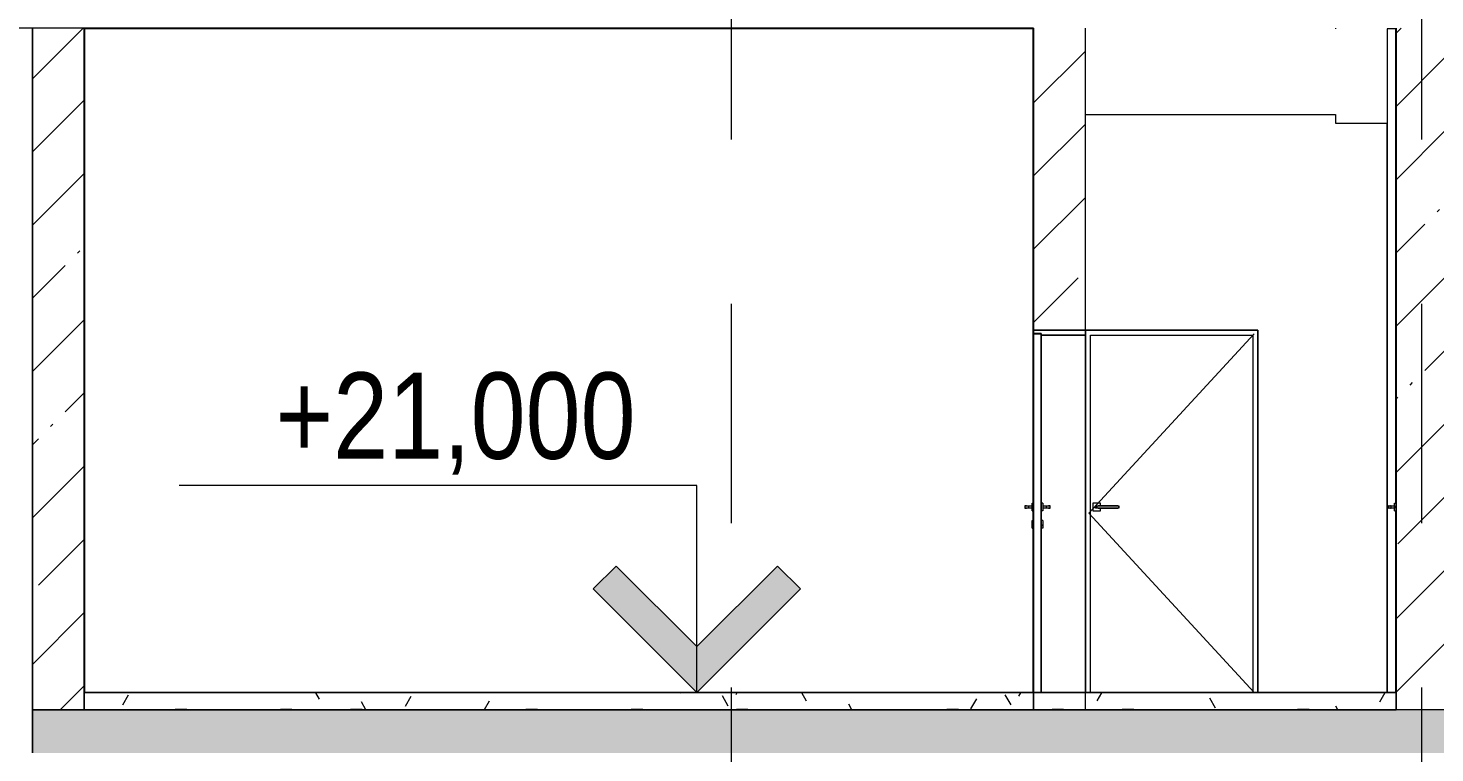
# Model space of a CAD drawing. Header units: millimetres. Extents: x 51154 to 151340, y -24069 to 30962.
# Drawn here: x 73857 to 82007, y 20650 to 24850 of the extents above; entities that cross this region are included whole.
import ezdxf

# ---------------------------------------------------------------- set-up
doc = ezdxf.new("R2010")
doc.units = ezdxf.units.MM
doc.linetypes.add('Осевые', pattern=[6350, 1270, -952.5, 3175, -952.5])
for name, color, linetype, lineweight in [('Высотные отметки', 7, 'Continuous', 9), ('Двери', 7, 'Continuous', 9), ('Каркас несущий', 7, 'Continuous', 9), ('Каркас_Импост', 7, 'Continuous', 9), ('Общие ребра', 7, 'Continuous', 9), ('Основа _2_-1', 7, 'Continuous', 9), ('Отделка 1 _4_-1', 7, 'Continuous', 9), ('Панель', 7, 'Continuous', 9), ('Перекрытия', 7, 'Continuous', 9), ('Стены', 7, 'Continuous', 9), ('Структура _1_', 7, 'Continuous', 18), ('Штриховка разреза-2', 7, 'Continuous', 9), ('Элементы узлов', 7, 'Continuous', 9)]:
    doc.layers.add(name, color=color, linetype=linetype, lineweight=lineweight)
doc.layers.add('Оси-3', color=7, linetype='Осевые', lineweight=9, true_color=0xaaaaaa)
doc.styles.add('Arial Narrow', font='ARIALN.TTF', dxfattribs={"height": 500})
pattern_1 = [(45, (99498.54, 6475), (-424.264, 424.264), [600, -100, 20, -100]), (45, (99498.54, 6899), (-424.264, 424.264), [])]
pattern_2 = [(0, (99498.54, 6475), (812.8, 203.2), [67.056, -542.544, 67.056, -542.544, -3251.2]), (0, (99498.54, 6475), (812.8, 203.2), [-1219.2, 67.056, -1152.144, 67.056, -542.544, -1422.4]), (0, (99498.54, 6475), (812.8, 203.2), [-3048, 67.056, -339.344, 67.056, -948.944]), (120, (99803.34, 6576.6), (-582.3764, 602.3054), [67.056, -542.544, 67.056, -3793.744]), (120, (99803.34, 6576.6), (-582.3764, 602.3054), [-676.656, -542.544, 67.056, -1152.144, -2032]), (120, (99803.34, 6576.6), (-582.3764, 602.3054), [-2438.4, 67.056, -542.544, 67.056, -1355.344]), (120, (99803.34, 6576.6), (-582.3764, 602.3054), [-3115.056, -339.344, 67.056, -948.944]), (240, (99904.94, 6983), (-230.4236, -805.5054), [67.056, -542.544, 67.056, -542.544, -3251.2]), (240, (99904.94, 6983), (-230.4236, -805.5054), [-1219.2, 67.056, -1152.144, 67.056, -542.544, -1422.4]), (240, (99904.94, 6983), (-230.4236, -805.5054), [-3048, 67.056, -339.344, 67.056, -948.944])]

# ---------------------------------------------------------------- blocks, each defined once
blk = doc.blocks.new('Дверь - Полуторная_001 - ДВ3__21-15-6256134-Разрез 1-1')
at = {"layer": 'Двери'}
for p, q in [((79673.6, 22052.5), (79673.6, 22097.5)), ((79673.6, 22097.5), (79681.6, 22097.5)), ((79681.6, 22097.5), (79681.6, 22052.5)), ((79726.6, 22052.5), (79726.6, 22097.5)), ((79734.6, 22097.5), (79726.6, 22097.5)), ((79734.6, 22097.5), (79734.6, 22052.5)), ((79631, 22082.5), (79631, 22067.5)), ((79634.6, 22082.5), (79631, 22082.5)), ((79631, 22082.5), (79636.1, 22082.5)), ((79636.1, 22067.5), (79631, 22067.5)), ((79631, 22067.5), (79634.6, 22067.5)), ((79640.3, 22082.5), (79635.9, 22082.5)), ((79635.9, 22067.5), (79640.3, 22067.5)), ((79636.1, 22082.5), (79641.1, 22082.5)), ((79641.1, 22067.5), (79636.1, 22067.5)), ((79641.1, 22082.5), (79673.6, 22082.5)), ((79673.6, 22067.5), (79641.1, 22067.5)), ((79649.6, 22082.5), (79649.6, 22082.5)), ((79649.6, 22067.5), (79649.6, 22067.5)), ((79653.3, 22067.5), (79653.3, 22082.5)), ((79673.6, 22082.5), (79673.6, 22067.5)), ((79673.6, 22052.5), (79681.6, 22052.5)), ((79734.6, 22052.5), (79726.6, 22052.5)), ((79734.6, 22082.5), (79767.2, 22082.5)), ((79734.6, 22082.5), (79734.6, 22067.5)), ((79767.2, 22067.5), (79734.6, 22067.5)), ((79755, 22082.5), (79755, 22067.5)), ((79758.6, 22082.5), (79758.6, 22082.5)), ((79758.6, 22067.5), (79758.6, 22067.5)), ((79767.2, 22082.5), (79772.1, 22082.5)), ((79772.1, 22067.5), (79767.2, 22067.5)), ((79772.3, 22082.5), (79767.9, 22082.5)), ((79767.9, 22067.5), (79772.3, 22067.5)), ((79772.1, 22082.5), (79777.2, 22082.5)), ((79777.2, 22067.5), (79772.1, 22067.5)), ((79777.3, 22082.5), (79773.6, 22082.5)), ((79773.6, 22067.5), (79777.3, 22067.5)), ((79777.3, 22067.5), (79777.3, 22082.5)), ((79673.6, 21952.5), (79673.6, 21997.5)), ((79673.6, 21997.5), (79681.6, 21997.5)), ((79673.6, 21974), (79673.6, 21963.8)), ((79673.6, 21952.5), (79681.6, 21952.5)), ((79681.6, 21997.5), (79681.6, 21952.5)), ((79726.6, 21952.5), (79726.6, 21997.5)), ((79734.6, 21997.5), (79726.6, 21997.5)), ((79734.6, 21952.5), (79726.6, 21952.5)), ((79734.6, 21997.5), (79734.6, 21952.5)), ((79734.6, 21963.8), (79734.6, 21974))]:
    blk.add_line(p, q, dxfattribs=at)
at = {"layer": 'Каркас_Импост'}
for p, q in [((79981.6, 23100), (79681.6, 23100)), ((79681.6, 23100), (79681.6, 23080)), ((79681.6, 23080), (79726.6, 23080)), ((79726.6, 23080), (79681.6, 23080)), ((79681.6, 21000), (79681.6, 23080)), ((79726.6, 23080), (79726.6, 23070)), ((79726.6, 21000), (79726.6, 23080)), ((79726.6, 23070), (79981.6, 23070)), ((79981.6, 23070), (79726.6, 23070)), ((79726.6, 21000), (79726.6, 23070)), ((79981.6, 23070), (79981.6, 23100)), ((79981.6, 23070), (79981.6, 21000)), ((79726.6, 21000), (79681.6, 21000)), ((79981.6, 21000), (79726.6, 21000))]:
    blk.add_line(p, q, dxfattribs=at)
at = {"layer": 'Панель'}
for p, q in [((79681.6, 21000), (79681.6, 23079)), ((79681.6, 23079), (79726.6, 23079)), ((79726.6, 23079), (79681.6, 23079)), ((79681.6, 23079), (79681.6, 21000)), ((79726.6, 23079), (79726.6, 21000)), ((79726.6, 21000), (79726.6, 23079)), ((79726.6, 21000), (79681.6, 21000)), ((79681.6, 21000), (79726.6, 21000))]:
    blk.add_line(p, q, dxfattribs=at)
blk = doc.blocks.new('Дверь - Однопольная - ДВ2__21х9-6240682-Разрез 1-1')
at = {"layer": 'Двери'}
for p, q in [((81773.6, 22052.5), (81773.6, 22097.5)), ((81773.6, 22097.5), (81781.6, 22097.5)), ((81781.6, 22097.5), (81781.6, 22052.5)), ((81736.1, 22082.5), (81736.1, 22067.5)), ((81737.1, 22082.5), (81737.1, 22067.5)), ((81741.7, 22082.5), (81737.1, 22082.5)), ((81737.1, 22082.5), (81741.5, 22082.5)), ((81741.5, 22067.5), (81737.1, 22067.5)), ((81737.1, 22067.5), (81741.7, 22067.5)), ((81741.5, 22082.5), (81741.1, 22082.5)), ((81741.1, 22082.5), (81773.6, 22082.5)), ((81773.6, 22067.5), (81741.1, 22067.5)), ((81741.1, 22067.5), (81741.5, 22067.5)), ((81749.6, 22082.5), (81753.3, 22082.5)), ((81753.3, 22082.5), (81749.6, 22082.5)), ((81749.6, 22067.5), (81753.3, 22067.5)), ((81753.3, 22067.5), (81749.6, 22067.5)), ((81753.3, 22067.5), (81753.3, 22082.5)), ((81773.6, 22082.5), (81773.6, 22067.5)), ((81773.6, 22052.5), (81781.6, 22052.5))]:
    blk.add_line(p, q, dxfattribs=at)
at = {"layer": 'Каркас_Импост'}
for p, q in [((81781.6, 21000), (81781.6, 23100)), ((81781.6, 21000), (81781.6, 23080)), ((82081.6, 23100), (82081.6, 21000)), ((82081.6, 23070), (82081.6, 21000))]:
    blk.add_line(p, q, dxfattribs=at)
at = {"layer": 'Панель'}
blk.add_line((81781.6, 21000), (81781.6, 23079), dxfattribs=at)
blk = doc.blocks.new('Дверь - Однопольная - ДН1__21х10-6240633-Разрез 1-1')
at = {"layer": 'Двери'}
for p, q in [((80070.1, 22097.5), (80025.1, 22097.5)), ((80025.1, 22097.5), (80025.1, 22052.5)), ((80070.1, 22082.5), (80070.1, 22097.5)), ((80025.1, 22052.5), (80070.1, 22052.5)), ((80040.1, 22082.5), (80040.1, 22067.5)), ((80040.1, 22082.5), (80049.6, 22082.5)), ((80040.1, 22067.5), (80040.1, 22082.5)), ((80049.6, 22067.5), (80040.1, 22067.5)), ((80049.6, 22082.5), (80176, 22082.5)), ((80049.6, 22067.5), (80049.6, 22082.5)), ((80176, 22067.5), (80049.6, 22067.5)), ((80169.6, 22082.5), (80055.1, 22082.5)), ((80055.1, 22067.5), (80169.6, 22067.5)), ((80070.1, 22052.5), (80070.1, 22067.5)), ((80176, 22082.5), (80176.4, 22082.5)), ((80176, 22067.5), (80176, 22082.5)), ((80176.4, 22067.5), (80176, 22067.5)), ((80176.7, 22067.5), (80176.7, 22082.5))]:
    blk.add_line(p, q, dxfattribs=at)
at = {"layer": 'Каркас_Импост'}
for p, q in [((79981.6, 23100), (79981.6, 21000)), ((80981.6, 23100), (79981.6, 23100)), ((80011.6, 21000), (80011.6, 23070)), ((80011.6, 23070), (80951.6, 23070)), ((80951.6, 23070), (80951.6, 21000)), ((80981.6, 21000), (80981.6, 23100)), ((80011.6, 21000), (79981.6, 21000)), ((80981.6, 21000), (80951.6, 21000))]:
    blk.add_line(p, q, dxfattribs=at)
at = {"layer": 'Панель'}
blk.add_line((80002.6, 21000), (80960.6, 21000), dxfattribs=at)
at = {"layer": 'Элементы узлов'}
for p, q in [((80002.6, 22039.5), (80960.6, 23079)), ((80960.6, 21000), (80002.6, 22039.5))]:
    blk.add_line(p, q, dxfattribs=at)
blk = doc.blocks.new('Высотные отметки - Высотная отметка - Стрелка-4455449-Разрез 1-1')
at = {"layer": 'Высотные отметки'}
blk.add_hatch(color=256, dxfattribs=at).paths.add_polyline_path([(148754.2, 732.8), (148287, 265.7), (147819.8, 732.8), (147687, 600), (148287, 0), (148887, 600)], flags=0)
for p, q in [((148287, 1200), (151287, 1200)), ((148287, 0), (148287, 1200)), ((147687, 600), (147819.8, 732.8)), ((147819.8, 732.8), (148287, 265.7)), ((148287, 265.7), (148754.2, 732.8)), ((148754.2, 732.8), (148887, 600)), ((148287, 0), (147687, 600)), ((148887, 600), (148287, 0)), ((147191.4, 0), (148583.7, 0))]:
    blk.add_line(p, q, dxfattribs=at)

msp = doc.modelspace()

# ---------------------------------------------------------------- hatches: boundary and pattern name
at = {"layer": 'Штриховка разреза-2'}
h = msp.add_hatch(dxfattribs=at)
h.set_pattern_fill('FP_2', color=256, style=0, pattern_type=2)
h.set_pattern_definition(pattern_1)
h.paths.add_polyline_path([(73881.6, 20900), (74181.6, 20900), (74181.6, 24850), (73881.6, 24850), (73881.6, 21190.8)], flags=0)
h = msp.add_hatch(dxfattribs=at)
h.set_pattern_fill('FP_2', color=256, style=0, pattern_type=2)
h.set_pattern_definition(pattern_1)
h.paths.add_polyline_path([(79681.6, 20900), (79981.6, 20900), (79981.6, 21000), (79681.6, 21000)], flags=0)
h.paths.add_polyline_path([(79681.6, 23100), (79981.6, 23100), (79981.6, 24850), (79681.6, 24850), (79681.6, 23137.4)], flags=0)
h = msp.add_hatch(dxfattribs=at)
h.set_pattern_fill('FP_2', color=256, style=0, pattern_type=2)
h.set_pattern_definition(pattern_1)
h.paths.add_polyline_path([(81781.6, 20900), (82081.6, 20900), (82081.6, 24850), (81781.6, 24850), (81781.6, 21000)], flags=0)
h = msp.add_hatch(dxfattribs=at)
h.set_pattern_fill('FP_4', color=256, style=0, pattern_type=2)
h.set_pattern_definition(pattern_2)
h.paths.add_polyline_path([(79402, 20900), (79681.6, 20900), (79681.6, 20998), (74181.6, 20998), (74181.6, 20900), (78638.6, 20900)], flags=0)
h = msp.add_hatch(dxfattribs=at)
h.set_pattern_fill('FP_4', color=256, style=0, pattern_type=2)
h.set_pattern_definition(pattern_2)
h.paths.add_polyline_path([(81692.4, 20900), (81781.6, 20900), (81781.6, 20998), (79681.6, 20998), (79681.6, 20900), (80929, 20900)], flags=0)
h = msp.add_hatch(dxfattribs=at)
h.set_pattern_fill('FP_2', color=256, style=0, pattern_type=2)
h.set_pattern_definition(pattern_1)
h.paths.add_polyline_path([(73881.6, 20650), (82081.6, 20650), (82081.6, 20900), (73881.6, 20900), (73881.6, 20801.5)], flags=0)
h.paths.add_polyline_path([(110704.1, 20650), (119106.6, 20650), (119106.6, 20700), (119356.6, 20700), (119356.6, 20900), (104181.6, 20900), (104181.6, 20650), (110456.6, 20650)], flags=0)
h.paths.add_polyline_path([(129081.6, 20650), (129081.6, 20900), (121621.6, 20900), (121621.6, 20700), (121871.6, 20700), (121871.6, 20650), (129027.3, 20650)], flags=0)

# ---------------------------------------------------------------- linework, layer by layer
at = {"layer": 'Высотные отметки'}
for p, q in [((77829.9, 21000), (77730.8, 21000)), ((78501.6, 21000), (77829.9, 21000))]:
    msp.add_line(p, q, dxfattribs=at)
at = {"layer": 'Каркас несущий'}
for p, q in [((79981.6, 24350), (81431.6, 24350)), ((81431.6, 24350), (81431.6, 24300)), ((81431.6, 24300), (81729.6, 24300))]:
    msp.add_line(p, q, dxfattribs=at)
at = {"layer": 'Общие ребра'}
for p, q in [((79681.6, 24845), (79681.6, 23100)), ((79981.6, 23100), (79981.6, 24845)), ((81781.6, 24845), (81781.6, 21000)), ((79681.6, 20998), (74181.6, 20998)), ((81781.6, 20998), (79681.6, 20998))]:
    msp.add_line(p, q, dxfattribs=at)
at = {"layer": 'Оси-3'}
for p, q in [((77931.6, -22468.7), (77931.6, 29000)), ((81931.6, -22468.7), (81931.6, 29000))]:
    msp.add_line(p, q, dxfattribs=at)
at = {"layer": 'Основа _2_-1'}
for p, q in [((74181.6, 20998), (74181.6, 20900)), ((79681.6, 20900), (79681.6, 20998)), ((79681.6, 20998), (79681.6, 20900)), ((81781.6, 20900), (81781.6, 20998)), ((74181.6, 20900), (79681.6, 20900)), ((79681.6, 20900), (81781.6, 20900))]:
    msp.add_line(p, q, dxfattribs=at)
at = {"layer": 'Отделка 1 _4_-1'}
for p, q in [((79681.6, 21000), (74181.6, 21000)), ((74181.6, 21000), (74181.6, 20998)), ((79681.6, 20998), (79681.6, 21000)), ((81781.6, 21000), (79681.6, 21000)), ((79681.6, 21000), (79681.6, 20998)), ((81781.6, 20998), (81781.6, 21000))]:
    msp.add_line(p, q, dxfattribs=at)
at = {"layer": 'Перекрытия'}
for p, q in [((79681.6, 21000), (79681.6, 20900)), ((79681.6, 21000), (79681.6, 20900)), ((79681.6, 21000), (79981.6, 21000)), ((79681.6, 21000), (79981.6, 21000)), ((79681.6, 21000), (79981.6, 21000)), ((81781.6, 21000), (81781.6, 20900)), ((81781.6, 21000), (81781.6, 20900)), ((78481.6, 20900), (73881.6, 20900)), ((79381.6, 20900), (78481.6, 20900)), ((79981.6, 20900), (79381.6, 20900)), ((79981.6, 20900), (79681.6, 20900)), ((79981.6, 20900), (79681.6, 20900)), ((82081.6, 20900), (81781.6, 20900)), ((82081.6, 20900), (81781.6, 20900))]:
    msp.add_line(p, q, dxfattribs=at)
at = {"layer": 'Стены'}
for p, q in [((79681.6, 24850), (72081.6, 24850)), ((79679.6, 24845), (74181.6, 24845)), ((79679.6, 24845), (74183.6, 24845)), ((74183.6, 24845), (74183.6, 21000)), ((79679.6, 22097.5), (79679.6, 24845)), ((79681.6, 20900), (79681.6, 24850)), ((81431.6, 24850), (81431.6, 24845)), ((81779.6, 24845), (81729.6, 24845)), ((81729.6, 24845), (81729.6, 21000)), ((81779.6, 22097.5), (81779.6, 24845)), ((81729.6, 21000), (81729.6, 24300)), ((79681.6, 23100), (79981.6, 23100)), ((79681.6, 23100), (79981.6, 23100)), ((79981.6, 23100), (79681.6, 23100)), ((79681.6, 21010), (79681.6, 23100)), ((79681.6, 21010), (79681.6, 23100)), ((79981.6, 21010), (79981.6, 23100)), ((79981.6, 23100), (80981.6, 23100)), ((80981.6, 23100), (80981.6, 21010)), ((79679.6, 21997.5), (79679.6, 22052.5)), ((81779.6, 21000), (81779.6, 22052.5)), ((79679.6, 21000), (79679.6, 21952.5)), ((74181.6, 21000), (79679.6, 21000)), ((74183.6, 21000), (79679.6, 21000)), ((79681.6, 21000), (79681.6, 21010)), ((79681.6, 21000), (79681.6, 21010)), ((79681.6, 21000), (79981.6, 21000)), ((79681.6, 21000), (79981.6, 21000)), ((79681.6, 21000), (79981.6, 21000)), ((79681.6, 21000), (79981.6, 21000)), ((79981.6, 21000), (79981.6, 21010)), ((80981.6, 21010), (80981.6, 21000)), ((80981.6, 21000), (81729.6, 21000)), ((81729.6, 21000), (81779.6, 21000)), ((73881.6, 20900), (79681.6, 20900))]:
    msp.add_line(p, q, dxfattribs=at)
at = {"layer": 'Структура _1_'}
for p, q in [((73881.6, 24850), (73881.6, 24845)), ((73881.6, 24845), (73881.6, 24846)), ((73881.6, 24845), (73881.6, 20900)), ((73881.6, 20900), (73881.6, 24845)), ((74181.6, 20900), (74181.6, 24850)), ((79681.6, 24850), (79681.6, 24845)), ((79981.6, 24845), (79981.6, 24850)), ((81781.6, 24850), (81781.6, 24845)), ((79681.6, 23100), (79981.6, 23100)), ((79981.6, 21000), (79681.6, 21000)), ((79681.6, 21000), (79681.6, 20900)), ((79981.6, 20900), (79981.6, 21000)), ((81781.6, 21000), (81781.6, 20900)), ((73881.6, 20900), (73881.6, 20650)), ((73881.6, 20650), (73881.6, 20900)), ((79681.6, 20900), (74181.6, 20900)), ((81781.6, 20900), (79981.6, 20900))]:
    msp.add_line(p, q, dxfattribs=at)

# ---------------------------------------------------------------- block references
at = {"layer": 'Высотные отметки', "extrusion": (0, 0, -1)}
msp.add_blockref('Высотные отметки - Высотная отметка - Стрелка-4455449-Разрез 1-1', (-226017.7, 21000), dxfattribs=at)
at = {"layer": 'Двери'}
for name in ['Дверь - Полуторная_001 - ДВ3__21-15-6256134-Разрез 1-1', 'Дверь - Однопольная - ДН1__21х10-6240633-Разрез 1-1', 'Дверь - Однопольная - ДВ2__21х9-6240682-Разрез 1-1']:
    msp.add_blockref(name, (0, 0), dxfattribs=at)

# ---------------------------------------------------------------- texts
at = {"layer": 'Высотные отметки', "insert": (75289.4, 22854.3), "char_height": 500, "width": 2499.191, "attachment_point": 1, "line_spacing_factor": 0.974696, "style": 'Arial Narrow'}
msp.add_mtext('+21,000', dxfattribs=at)

doc.saveas('drawing.dxf')
